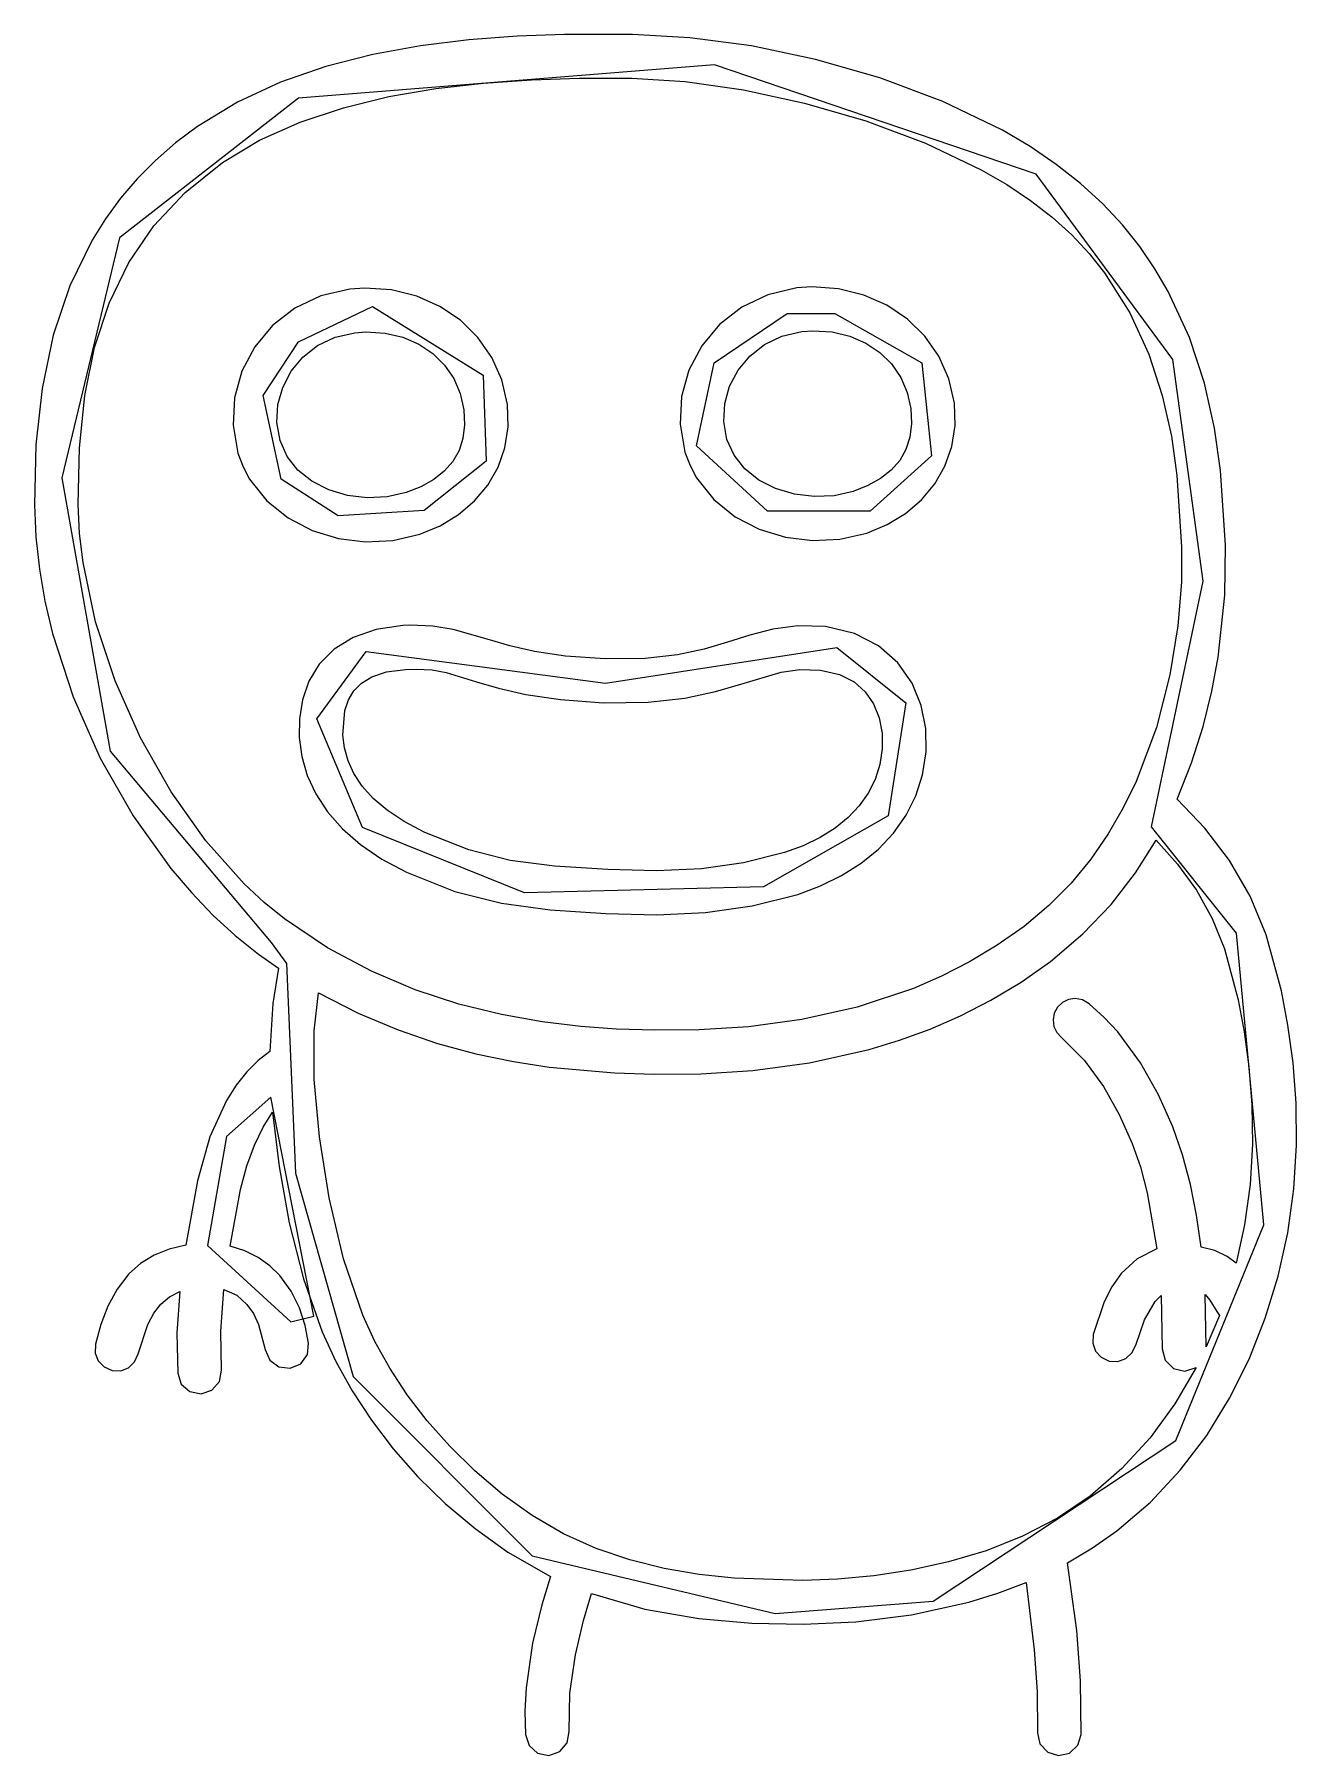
# Model space of a CAD drawing. Extents: x 0 to 29.3, y 0.1 to 40.
import ezdxf

# ---------------------------------------------------------------- set-up
doc = ezdxf.new("R2010")
doc.units = 0
doc.layers.add('dued', color=7, linetype='CONTINUOUS')
doc.layers.add('fill', color=7, linetype='CONTINUOUS')

msp = doc.modelspace()

# ---------------------------------------------------------------- linework, layer by layer
at = {"layer": 'dued', "color": 7}
for points in [[(12.343981, 39.971163), (11.241686, 39.930972), (10.123715, 39.847284), (9.00332, 39.709481), (7.893756, 39.506921), (6.808275, 39.228981), (5.760132, 38.865018), (4.76258, 38.404406), (3.828872, 37.836507), (3.322792, 37.457206), (2.857918, 37.053792), (2.433131, 36.626601), (2.047313, 36.175985), (1.699344, 35.702281), (1.388107, 35.205832), (0.871354, 34.146057), (0.488104, 32.999388), (0.229409, 31.768566), (0.086323, 30.456317), (0.049895, 29.065382), (0.082685, 28.325757), (0.165188, 27.580337), (0.295087, 26.8329), (0.47007, 26.087227), (0.946028, 24.616296), (1.574542, 23.197779), (2.337096, 21.86192), (3.215174, 20.638949), (3.691747, 20.079254), (4.190258, 19.559116), (4.708391, 19.082324), (5.243832, 18.652649), (5.706824, 18.32611), (5.578877, 17.510744), (5.508213, 16.394897), (5.235489, 16.183967), (4.975618, 15.924382), (4.731245, 15.617081), (4.505016, 15.263017), (4.117568, 14.418368), (3.83444, 13.397965), (3.561546, 11.909751), (3.175808, 11.817097), (2.824667, 11.672571), (2.512131, 11.47908), (2.242211, 11.239473), (1.965951, 10.887344), (1.751116, 10.493052), (1.587531, 10.064074), (1.465019, 9.608003), (1.460395, 9.406101), (1.531092, 9.224406), (1.664758, 9.082449), (1.849043, 8.999814), (2.050947, 8.995298), (2.232668, 9.065939), (2.374641, 9.199599), (2.457306, 9.38389), (2.67743, 10.066924), (2.819283, 10.330887), (2.981639, 10.54086), (3.179441, 10.711915), (3.418742, 10.836065), (3.355886, 9.871768), (3.373711, 8.940039), (3.45597, 8.687394), (3.654381, 8.510723), (3.914814, 8.458173), (4.166218, 8.544082), (4.340004, 8.745052), (4.388762, 9.006192), (4.37359, 9.915936), (4.444636, 10.881982), (4.742384, 10.745104), (4.975954, 10.533946), (5.126917, 10.32115), (5.24944, 10.069154), (5.402919, 9.488482), (5.505341, 9.243598), (5.717195, 9.083606), (5.980784, 9.052166), (6.224316, 9.15783), (6.381464, 9.371755), (6.409424, 9.635717), (6.327206, 10.046774), (6.194581, 10.452779), (6.003133, 10.841455), (5.744445, 11.200498), (5.511805, 11.428844), (5.238992, 11.622787), (4.929534, 11.776796), (4.586963, 11.885056), (4.831332, 13.19595), (4.972702, 13.745606), (5.152036, 14.227586), (5.356631, 14.641803), (5.573781, 14.988214), (5.723711, 13.728955), (5.960079, 12.421928), (6.290972, 11.124496), (6.724475, 9.894092), (7.039152, 9.210662), (7.419059, 8.526697), (7.86353, 7.848912), (8.371899, 7.184081), (8.943498, 6.538977), (9.577663, 5.920318), (10.273727, 5.33482), (11.031022, 4.789341), (12.01791, 4.227888), (11.815915, 3.569858), (11.603613, 2.678544), (11.453428, 1.645808), (11.424263, 1.105127), (11.437787, 0.563486), (11.519074, 0.308216), (11.718815, 0.129598), (11.98159, 0.07733), (12.234491, 0.165807), (12.407348, 0.370503), (12.452202, 0.634663), (12.469322, 1.517143), (12.600348, 2.405833), (12.785655, 3.207316), (12.965619, 3.828205), (14.206358, 3.468033), (15.455016, 3.249423), (16.687252, 3.142828), (17.878722, 3.118839), (19.095531, 3.172066), (20.390662, 3.333921), (21.72167, 3.629718), (22.387365, 3.835655), (23.046112, 4.084575), (23.23435, 2.524705), (23.299643, 1.561904), (23.306749, 0.599498), (23.366242, 0.342986), (23.546033, 0.150595), (23.797938, 0.073859), (24.054445, 0.133408), (24.246812, 0.313212), (24.323484, 0.56518), (24.309695, 1.805123), (24.218478, 2.975724), (24.00649, 4.544908), (24.588892, 4.890009), (25.148975, 5.282919), (25.92782, 5.95156), (26.62206, 6.692224), (27.233528, 7.496727), (27.764051, 8.356968), (28.215461, 9.264877), (28.589585, 10.212241), (28.888258, 11.190903), (29.113305, 12.19282), (29.257924, 13.214182), (29.318117, 14.222477), (29.306489, 15.201715), (29.235713, 16.135823), (29.118396, 17.008807), (28.967168, 17.804651), (28.613501, 19.100852), (28.238752, 19.998928), (27.759078, 20.823836), (27.189507, 21.573443), (26.545067, 22.245629), (26.884109, 23.089073), (27.151526, 23.927781), (27.354742, 24.748768), (27.501177, 25.539041), (27.6534, 26.975484), (27.667576, 28.13318), (27.553735, 29.861427), (27.412783, 30.848727), (27.181003, 31.885886), (26.832292, 32.948692), (26.340545, 34.012955), (26.032875, 34.538069), (25.679656, 35.054468), (25.277627, 35.559129), (24.823523, 36.049033), (24.309743, 36.521089), (23.746774, 36.962248), (23.140365, 37.372653), (22.496263, 37.752445), (21.117984, 38.420761), (19.65793, 38.968334), (18.162094, 39.396313), (16.676469, 39.705832), (15.247049, 39.898036), (13.919828, 39.97407), (12.343969, 39.97153), (12.343969, 39.97153)], [(12.679806, 38.956757), (13.904841, 38.956193), (15.141986, 38.879468), (16.492099, 38.686106), (17.904089, 38.380629), (19.326865, 37.967538), (20.709335, 37.451356), (22.000408, 36.836586), (22.595705, 36.49364), (23.148993, 36.127739), (23.653886, 35.739452), (24.103998, 35.329338), (24.506791, 34.894789), (24.863806, 34.446533), (25.451902, 33.518651), (25.891079, 32.565192), (26.204129, 31.605664), (26.413846, 30.659577), (26.543022, 29.746432), (26.650924, 28.096999), (26.646423, 27.274479), (26.564863, 26.266133), (26.380209, 25.125235), (26.066432, 23.905059), (25.5975, 22.658884), (25.296719, 22.042694), (24.947388, 21.43998), (24.546255, 20.857398), (24.090067, 20.301617), (23.57557, 19.779286), (22.999509, 19.29707), (22.373839, 18.858398), (21.735171, 18.475007), (21.087294, 18.143329), (20.433994, 17.8598), (19.12628, 17.422965), (17.842332, 17.136021), (16.612453, 16.970478), (15.466946, 16.897857), (14.436113, 16.889672), (13.550256, 16.917443), (12.721887, 16.974347), (11.826601, 17.081832), (10.878722, 17.252026), (9.892575, 17.497071), (8.882482, 17.829091), (7.862772, 18.260228), (6.847764, 18.802605), (5.851784, 19.468368), (5.375629, 19.852562), (4.910989, 20.285423), (4.026628, 21.280141), (3.219438, 22.41851), (2.510161, 23.666536), (1.919539, 24.990212), (1.468308, 26.355541), (1.17721, 27.728515), (1.098192, 28.407243), (1.066985, 29.075139), (1.097397, 30.388011), (1.221019, 31.601691), (1.446597, 32.719762), (1.782869, 33.745823), (2.238582, 34.683464), (2.822475, 35.536286), (3.543291, 36.30787), (4.409772, 37.001821), (5.270777, 37.519307), (6.211335, 37.940698), (7.216354, 38.275027), (8.270728, 38.531316), (9.359359, 38.718601), (10.467147, 38.845903), (11.578992, 38.922244), (12.679795, 38.956653), (12.679795, 38.956653)], [(7.710359, 34.092183), (7.367601, 34.069323), (6.688105, 33.914338), (6.085865, 33.625137), (5.572952, 33.223063), (5.161435, 32.729462), (4.863385, 32.165686), (4.690873, 31.553075), (4.655966, 30.912975), (4.770737, 30.26674), (4.887875, 29.953507), (5.040574, 29.664893), (5.437714, 29.163325), (5.932268, 28.765651), (6.49435, 28.475484), (7.099058, 28.291664), (7.728862, 28.213173), (8.364928, 28.243819), (8.988427, 28.387425), (9.461251, 28.583626), (9.886179, 28.842585), (10.255882, 29.15862), (10.563031, 29.526042), (10.800297, 29.939168), (10.960353, 30.392306), (11.035868, 30.879778), (11.019516, 31.395891), (10.891623, 31.964535), (10.659795, 32.48519), (10.335178, 32.948766), (9.928918, 33.346168), (9.45216, 33.668305), (8.91605, 33.906086), (8.331735, 34.050414), (7.71036, 34.092197), (7.71036, 34.092197)], [(18.074846, 34.118873), (17.732641, 34.096013), (17.053145, 33.941034), (16.450905, 33.651829), (15.937992, 33.249756), (15.526476, 32.756157), (15.228426, 32.192376), (15.055913, 31.579768), (15.021007, 30.939671), (15.135777, 30.29343), (15.252914, 29.980197), (15.405614, 29.691585), (15.802753, 29.19002), (16.297308, 28.792346), (16.85939, 28.502177), (17.464012, 28.318354), (18.093625, 28.239857), (18.729502, 28.270503), (19.352914, 28.414106), (19.825739, 28.610307), (20.250667, 28.869266), (20.62037, 29.185298), (20.927519, 29.552721), (21.164786, 29.965846), (21.32484, 30.418988), (21.400356, 30.906459), (21.384001, 31.422576), (21.256109, 31.991214), (21.02428, 32.511869), (20.699663, 32.975444), (20.293403, 33.37285), (19.816645, 33.694981), (19.280535, 33.932764), (18.696221, 34.07709), (18.074845, 34.118882), (18.074845, 34.118882)], [(7.732913, 33.075853), (8.179974, 33.050058), (8.59159, 32.953634), (8.962276, 32.79336), (9.286551, 32.576043), (9.558929, 32.308482), (9.773926, 31.997474), (9.92606, 31.649818), (10.009846, 31.272312), (10.026401, 30.925393), (9.988014, 30.60979), (9.895865, 30.325146), (9.751133, 30.071084), (9.555, 29.847251), (9.308645, 29.653282), (9.013248, 29.488809), (8.669989, 29.353472), (8.228819, 29.253918), (7.767714, 29.233203), (7.308652, 29.289134), (6.873612, 29.419526), (6.485863, 29.617251), (6.161264, 29.874987), (5.910674, 30.190216), (5.744953, 30.56044), (5.671619, 30.975586), (5.694428, 31.391224), (5.806799, 31.792405), (6.002152, 32.164185), (6.273909, 32.491619), (6.615488, 32.759759), (7.020308, 32.953662), (7.481791, 33.058381), (7.732913, 33.075879), (7.732913, 33.075879)], [(18.097954, 33.102546), (18.54499, 33.076779), (18.956543, 32.980349), (19.327142, 32.820075), (19.651315, 32.602761), (19.923592, 32.335192), (20.138501, 32.024186), (20.290571, 31.676525), (20.374333, 31.299022), (20.390891, 30.952103), (20.352505, 30.636499), (20.260356, 30.35185), (20.115624, 30.097793), (19.919491, 29.873957), (19.673135, 29.679989), (19.377738, 29.515518), (19.034479, 29.380179), (18.593309, 29.280625), (18.132204, 29.25991), (17.673143, 29.315837), (17.238103, 29.446227), (16.850354, 29.643958), (16.525754, 29.901691), (16.275165, 30.216917), (16.109444, 30.587139), (16.036133, 31.002287), (16.059004, 31.417927), (16.171464, 31.819112), (16.36692, 32.190897), (16.638777, 32.518329), (16.980444, 32.786468), (17.385327, 32.980372), (17.846833, 33.085096), (18.097956, 33.102594), (18.097956, 33.102594)], [(8.752471, 26.277648), (8.594004, 26.270564), (7.973417, 26.17933), (7.439747, 25.99345), (6.998211, 25.722641), (6.654024, 25.376616), (6.4119, 24.977374), (6.263438, 24.550541), (6.194178, 24.111262), (6.18966, 23.674687), (6.247966, 23.231812), (6.376161, 22.793925), (6.575422, 22.366028), (6.846922, 21.953137), (7.191832, 21.560266), (7.611331, 21.192426), (8.106587, 20.854623), (8.678779, 20.551878), (9.80263, 20.107141), (10.880282, 19.833978), (12.012174, 19.680658), (13.298741, 19.595449), (14.484785, 19.568017), (15.608873, 19.619145), (16.69097, 19.769053), (17.751041, 20.038022), (18.277741, 20.233624), (18.768495, 20.474874), (19.217751, 20.760542), (19.619945, 21.089438), (19.96952, 21.460329), (20.260915, 21.872009), (20.488572, 22.323265), (20.646932, 22.812879), (20.728534, 23.341399), (20.720508, 23.883074), (20.614724, 24.420326), (20.403048, 24.935602), (20.073307, 25.404429), (19.623982, 25.796535), (19.06292, 26.08559), (18.397962, 26.245274), (17.74952, 26.26661), (17.17171, 26.188355), (16.637887, 26.047938), (16.121407, 25.882762), (15.581471, 25.722641), (14.96203, 25.588833), (14.21357, 25.50599), (13.286574, 25.498737), (12.361863, 25.563106), (11.644128, 25.667681), (11.07704, 25.797551), (10.60427, 25.937835), (9.760509, 26.181545), (9.29045, 26.258163), (8.752472, 26.277552), (8.752472, 26.277552)], [(8.901536, 25.262884), (9.270394, 25.241011), (9.598343, 25.179735), (10.297825, 24.968004), (10.811012, 24.817495), (11.448377, 24.67285), (12.248097, 24.554427), (13.248346, 24.482562), (14.278325, 24.49371), (15.132741, 24.59056), (15.840635, 24.741233), (16.431053, 24.913843), (17.364347, 25.192483), (17.796944, 25.252896), (18.27619, 25.235398), (18.718311, 25.136265), (19.059453, 24.966135), (19.316556, 24.735495), (19.506561, 24.454802), (19.637038, 24.130681), (19.704998, 23.775643), (19.71154, 23.408969), (19.657747, 23.049962), (19.546917, 22.705104), (19.386139, 22.384011), (19.176672, 22.087596), (18.919775, 21.816778), (18.616705, 21.572456), (18.268721, 21.355548), (17.877083, 21.166962), (17.443047, 21.007608), (16.495791, 20.767041), (15.515327, 20.631431), (14.474968, 20.584839), (13.348028, 20.611339), (12.113044, 20.68976), (11.080631, 20.824894), (10.121666, 21.069078), (9.107026, 21.474654), (8.627447, 21.724689), (8.228664, 21.988753), (7.904834, 22.264374), (7.650114, 22.54908), (7.45866, 22.840398), (7.324628, 23.135857), (7.242176, 23.43298), (7.20546, 23.729291), (7.250733, 24.301429), (7.333904, 24.545607), (7.459033, 24.754672), (7.633337, 24.9337), (7.87711, 25.084054), (8.211171, 25.194778), (8.656339, 25.254908), (8.901543, 25.262867), (8.901543, 25.262867)], [(26.061496, 21.294591), (26.557346, 20.73994), (26.993534, 20.133893), (27.360918, 19.477881), (27.650359, 18.773359), (27.966362, 17.596331), (28.104829, 16.854843), (28.213989, 16.036774), (28.281633, 15.161174), (28.295575, 14.247087), (28.243547, 13.313581), (28.113367, 12.379707), (27.913402, 11.485599), (27.709596, 11.645224), (27.421418, 11.783626), (27.102565, 11.86214), (27.000174, 12.59843), (26.85955, 13.315895), (26.676102, 14.003981), (26.445237, 14.652048), (26.115361, 15.388332), (25.699137, 16.133932), (25.171993, 16.851439), (24.859148, 17.187964), (24.50936, 17.503432), (24.356277, 17.592642), (24.181882, 17.62393), (24.025375, 17.599856), (23.886804, 17.530819), (23.775375, 17.423346), (23.700292, 17.283928), (23.67166, 17.128187), (23.691368, 16.974629), (23.756295, 16.834086), (23.86333, 16.717387), (24.398838, 16.18824), (24.840363, 15.584891), (25.203554, 14.93495), (25.504065, 14.266109), (25.697431, 13.720263), (25.856094, 13.12229), (26.078309, 11.817916), (25.622328, 11.58734), (25.253507, 11.247121), (25.034489, 10.937298), (24.856873, 10.595442), (24.601894, 9.837675), (24.592386, 9.635915), (24.658674, 9.452527), (24.788886, 9.307408), (24.97114, 9.220371), (25.172897, 9.210775), (25.356281, 9.277069), (25.501437, 9.407258), (25.588509, 9.589489), (25.788092, 10.178148), (26.037415, 10.598264), (26.17484, 10.739799), (26.203261, 9.505302), (26.270466, 9.241424), (26.464154, 9.050021), (26.728817, 8.985957), (26.988601, 9.067576), (26.494686, 8.224916), (25.921194, 7.442314), (25.266724, 6.727897), (24.529865, 6.090075), (23.773048, 5.580805), (22.963907, 5.16083), (22.11784, 4.823377), (21.25023, 4.561559), (20.376472, 4.368717), (19.511953, 4.237963), (18.672069, 4.162582), (17.872205, 4.136053), (16.273403, 4.189139), (15.462843, 4.275329), (14.654705, 4.412405), (13.856385, 4.608718), (13.075278, 4.872653), (12.318778, 5.212476), (11.594284, 5.636628), (10.899805, 6.137403), (10.261616, 6.675234), (9.680598, 7.243009), (9.157636, 7.833672), (8.693609, 8.440083), (8.289403, 9.055214), (7.945898, 9.67187), (7.663976, 10.283022), (7.21659, 11.590614), (6.882867, 13.003193), (6.658084, 14.421162), (6.53751, 15.744973), (6.540391, 16.872533), (6.635918, 17.754076), (7.558754, 17.282717), (8.481347, 16.895743), (9.394634, 16.585216), (10.289554, 16.343202), (11.157047, 16.161762), (11.988051, 16.032953), (13.504346, 15.901494), (14.41941, 15.872086), (15.49993, 15.879339), (16.71297, 15.955274), (18.025597, 16.131925), (19.404871, 16.441311), (20.109211, 16.655789), (20.817862, 16.915456), (21.526706, 17.224323), (22.231628, 17.586386), (22.928512, 18.005655), (23.613238, 18.486121), (24.362268, 19.120452), (25.015684, 19.807243), (25.579953, 20.535673), (26.061538, 21.294924), (26.061538, 21.294924)], [(27.194483, 10.760768), (27.309227, 10.629591), (27.466274, 10.369128), (27.528593, 10.277349), (27.220351, 9.546676), (27.194483, 10.760768), (27.194483, 10.760768)]]:
    msp.add_lwpolyline(points, dxfattribs=at)
at = {"layer": 'fill', "color": 7}
for points in [[(15.818721, 39.269505), (6.174649, 38.495163), (2.021363, 35.25701), (0.683864, 29.69583), (1.810179, 23.360308), (5.541097, 18.925443), (5.893071, 18.43268), (6.104255, 13.575455), (7.441754, 8.859013), (11.59504, 4.705718), (17.226615, 3.368211), (20.887138, 3.649784), (26.518713, 7.380705), (28.560158, 12.378748), (27.926607, 19.136627), (25.955556, 21.600441), (27.152265, 27.302411), (26.448318, 32.441223), (23.280557, 36.735299), (15.818721, 39.269505), (15.818721, 39.269505)], [(7.88997, 33.667628), (10.453876, 32.074949), (10.528121, 30.08355), (9.08503, 28.939088), (7.09363, 28.814247), (5.774829, 29.660631), (5.351362, 31.601984), (6.173, 32.846542), (7.88997, 33.667628), (7.88997, 33.667628)], [(5.532298, 15.335313), (4.502776, 14.428979), (4.062809, 11.894765), (5.998663, 10.126106), (6.526623, 10.258102), (5.532298, 15.335313), (5.532298, 15.335313)]]:
    msp.add_lwpolyline(points, dxfattribs=at)
for points in [[(18.608333, 33.504173), (20.625, 32.35834), (20.854166, 30.204171), (19.433333, 28.920839), (17.05, 28.920839), (15.4, 30.433339), (15.8125, 32.35834), (17.508333, 33.504173), (18.608333, 33.504173)], [(13.291666, 24.933338), (18.654166, 25.758339), (20.258333, 24.475007), (19.845833, 21.862507), (16.958333, 20.212506), (11.4125, 20.075004), (7.654167, 21.587506), (6.6, 24.108338), (7.745833, 25.666673), (13.291666, 24.933338)]]:
    msp.add_lwpolyline(points, close=True, dxfattribs=at)

doc.saveas('drawing.dxf')
